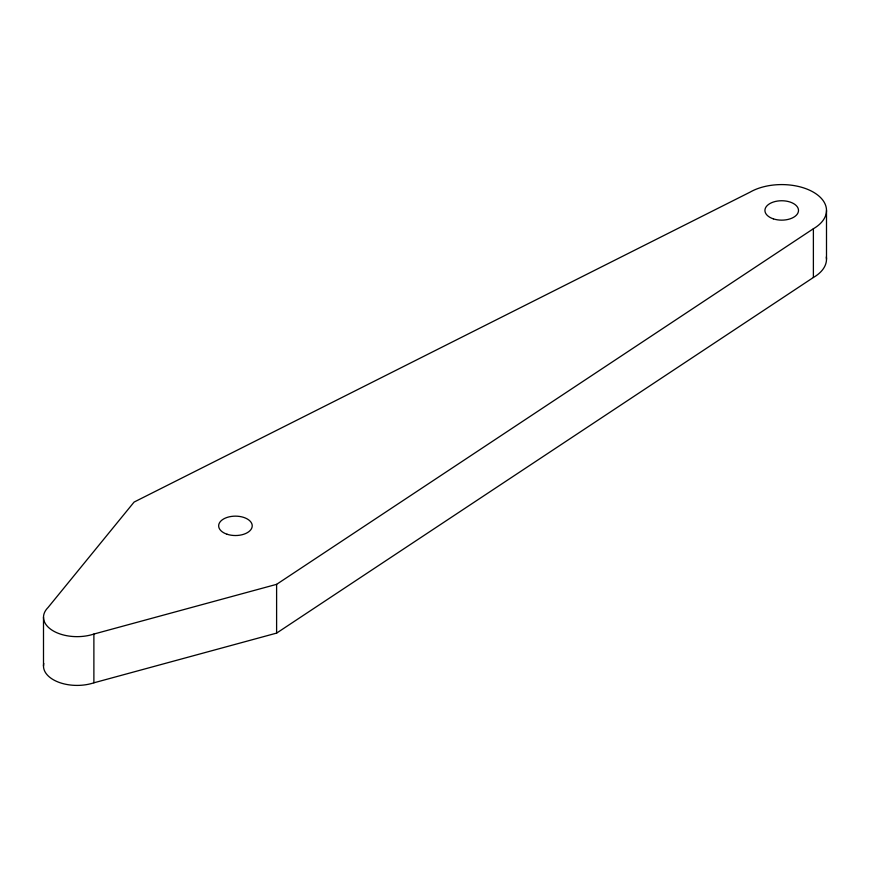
<?xml version="1.0" encoding="UTF-8"?>
<svg xmlns="http://www.w3.org/2000/svg" width="870" height="870" viewBox="0 0 870 870"><rect width="100%" height="100%" fill="white"/><g stroke="black" fill="none" stroke-linecap="round" stroke-linejoin="round"><path stroke-width="1.3" d="M276.606 584.346L813.385 228.734A44.783 25.861 0 0 0 813.385 192.161A44.783 25.861 0 0 0 750.049 192.161L134.089 502.077L48.002 607.564A33.593 19.39 0 0 0 53.342 630.967A33.593 19.39 0 0 0 93.884 634.056L276.606 584.346L276.606 633.11L93.884 682.809A33.593 19.39 0 0 1 58.431 682.145A33.593 19.39 0 0 1 43.783 663.484M276.606 633.11L813.385 277.486A44.783 25.861 0 0 0 826.326 256.954M826.5 210.453L826.5 259.206M813.385 228.734L813.385 277.486M93.884 634.056L93.884 682.809M43.5 617.254L43.5 666.018M773.321 218.849A16.791 9.7 0 0 0 798.508 210.453A16.791 9.7 0 0 0 773.321 202.047A16.791 9.7 0 0 0 773.321 218.849M227.037 534.234A16.791 9.7 0 0 0 252.224 525.839A16.791 9.7 0 0 0 227.037 517.443A16.791 9.7 0 0 0 227.037 534.234"/></g></svg>
